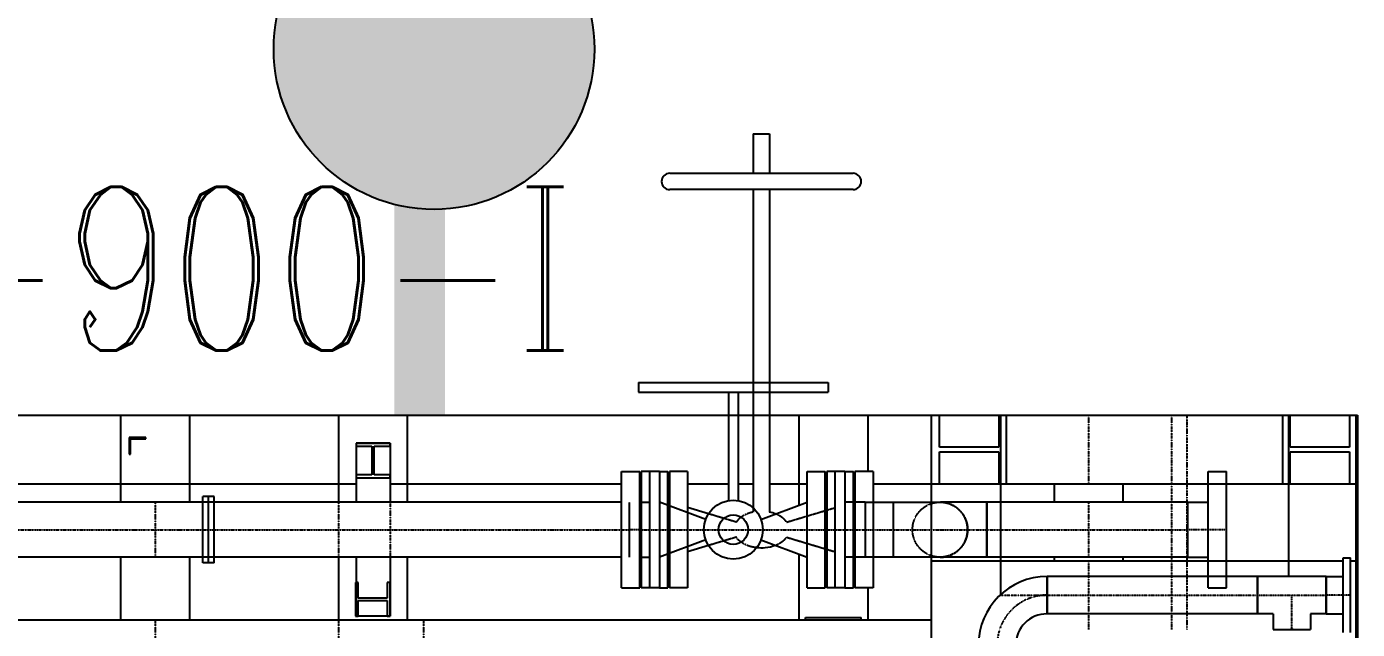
# Model space of a CAD drawing. Header units: millimetres. Extents: x -10011772 to -8149599, y 2847708 to 3434448.
# Drawn here: x -9520981 to -9512854, y 3164951 to 3168634 of the extents above; entities that cross this region are included whole.
import ezdxf

# ---------------------------------------------------------------- set-up
doc = ezdxf.new("R2010")
doc.units = ezdxf.units.MM
for name, pattern in [('DASHDOT2', [0.5, 0.25, -0.125, 0, -0.125]), ('DIVIDE2', [0.625, 0.25, -0.125, 0, -0.125, 0, -0.125]), ('HIDDEN2', [0.1875, 0.125, -0.0625])]:
    doc.linetypes.add(name, pattern=pattern)
doc.layers.add('总平面底图', color=9, linetype='Continuous')
doc.layers.add('电气-接地设计-接地线', color=3, linetype='接地线')
doc.styles.add('EESLTYPE', font='TXT.shx')
doc.styles.get("Standard").update_dxf_attribs({"font": 'romanc.SHX', "width": 0.75, "bigfont": 'hztxt.shx'})
doc.linetypes.add('接地线', pattern='A,500,["/",EESLTYPE,S=200,R=0,X=0,Y=-100],-200,60,-200', length=960)

# ---------------------------------------------------------------- blocks, each defined once
blk = doc.blocks.new('总平面底图 爆炸危险区 LOCATION I')
at = {"layer": '总平面底图', "linetype": 'Continuous'}
for p, q in [((216455.3, 120266), (216505.3, 120266)), ((216455.3, 120266), (216455.3, 120145)), ((216505.3, 120266), (216505.3, 120145)), ((216200.5, 120145), (216760.1, 120145)), ((216760.1, 120095), (216200.5, 120095)), ((216455.3, 120095), (216455.3, 119506.3)), ((216505.3, 120095), (216505.3, 119506.3)), ((216104.9, 119506.3), (216394.4, 119506.3)), ((216104.9, 119506.3), (216104.9, 119476.3)), ((216394.4, 119506.3), (216684, 119506.3)), ((216684, 119506.3), (216684, 119476.3)), ((216104.9, 119476.3), (216394.4, 119476.3)), ((216379.4, 119476.3), (216379.4, 119145)), ((216394.4, 119476.3), (216684, 119476.3)), ((216409.4, 119476.3), (216409.4, 119145)), ((216455.3, 119476.3), (216455.3, 119122.6)), ((216505.3, 119476.3), (216505.3, 119110)), ((212781.4, 119406.3), (216379.4, 119406.3)), ((214524.8, 119406.3), (214735.1, 119406.3)), ((214524.8, 119140.4), (214524.8, 119406.3)), ((214735.1, 119140.4), (214735.1, 119406.3)), ((215189.6, 119140.4), (215189.6, 119406.3)), ((215189.6, 119406.3), (215399.9, 119406.3)), ((215399.9, 119140.4), (215399.9, 119406.3)), ((216409.4, 119406.3), (216455.3, 119406.3)), ((216505.3, 119406.3), (217000, 119406.3)), ((216594.8, 119406.3), (216594.8, 119131.1)), ((216594.8, 119406.3), (216805.1, 119406.3)), ((216805.1, 119406.3), (216805.1, 119234.1)), ((217000, 116406.3), (217000, 119406.3)), ((217000, 119406.3), (218300, 119406.3)), ((217023.7, 119308.4), (217023.7, 119406.3)), ((217204.8, 119406.3), (217204.8, 119308.4)), ((217210.3, 119406.3), (217210.3, 118857.9)), ((217228.6, 119196), (217228.6, 119406.3)), ((218071.4, 119406.3), (218071.4, 119196)), ((218089.6, 119406.3), (218089.6, 118913.5)), ((218095.1, 119308.4), (218095.1, 119406.3)), ((218276.2, 119406.3), (218276.2, 119308.4)), ((218300, 119406.3), (218300, 116406.3)), ((214600.4, 119338.2), (214549.6, 119338.2)), ((214549.6, 119338.2), (214549.6, 119287.4)), ((214554.3, 119287.4), (214554.3, 119333.4)), ((214554.3, 119333.4), (214600.4, 119333.4)), ((214600.4, 119333.4), (214600.4, 119338.2)), ((215243.2, 119320.7), (215243.2, 119140.4)), ((215243.2, 119320.7), (215346.3, 119320.7)), ((215243.2, 119320.7), (215243.2, 119311.9)), ((215346.3, 119320.7), (215243.2, 119320.7)), ((215243.2, 119311.9), (215291.2, 119311.9)), ((215291.2, 119311.9), (215291.2, 119223.8)), ((215298.3, 119311.9), (215346.3, 119311.9)), ((215298.3, 119223.8), (215298.3, 119311.9)), ((215346.3, 119320.7), (215346.3, 119140.4)), ((215346.3, 119311.9), (215346.3, 119320.7)), ((217204.8, 119308.4), (217023.7, 119308.4)), ((218276.2, 119308.4), (218095.1, 119308.4)), ((214549.6, 119287.4), (214554.3, 119287.4)), ((217023.7, 119196), (217023.7, 119293.9)), ((217023.7, 119293.9), (217204.8, 119293.9)), ((217204.8, 119293.9), (217204.8, 119196)), ((218095.1, 119196), (218095.1, 119293.9)), ((218095.1, 119293.9), (218276.2, 119293.9)), ((218276.2, 119293.9), (218276.2, 119196)), ((215291.2, 119223.8), (215243.2, 119223.8)), ((215243.2, 119223.8), (215243.2, 119215)), ((215346.3, 119223.8), (215298.3, 119223.8)), ((215346.3, 119215), (215346.3, 119223.8)), ((216053.5, 119056.3), (216053.5, 119234.1)), ((216053.5, 119234.1), (216109, 119234.1)), ((216109, 119056.3), (216109, 119234.1)), ((216113.5, 119234.1), (216113.5, 119056.3)), ((216169.1, 119234.1), (216113.5, 119234.1)), ((216169.1, 119234.1), (216169.1, 119056.3)), ((216169.1, 119234.1), (216194.9, 119234.1)), ((216194.9, 119130.8), (216194.9, 119234.1)), ((216199.4, 119234.1), (216199.4, 119129.1)), ((216254.9, 119234.1), (216199.4, 119234.1)), ((216254.9, 119234.1), (216254.9, 119108.4)), ((216619.8, 119056.3), (216619.8, 119234.1)), ((216619.8, 119234.1), (216675.3, 119234.1)), ((216675.3, 119056.3), (216675.3, 119234.1)), ((216679.8, 119234.1), (216679.8, 119056.3)), ((216735.4, 119234.1), (216679.8, 119234.1)), ((216735.4, 119234.1), (216761.2, 119234.1)), ((216735.4, 119234.1), (216735.4, 119056.3)), ((216761.2, 119140.4), (216761.2, 119234.1)), ((216765.6, 119234.1), (216765.6, 119140.4)), ((216821.2, 119234.1), (216765.6, 119234.1)), ((216821.2, 119234.1), (216821.2, 119140.4)), ((213824.5, 119196), (215243.2, 119196)), ((215243.2, 119215), (215346.3, 119215)), ((215346.3, 119196), (216053.5, 119196)), ((216109, 119196), (216113.5, 119196)), ((216194.9, 119196), (216199.4, 119196)), ((216254.9, 119196), (216379.4, 119196)), ((216409.4, 119196), (216455.3, 119196)), ((216505.3, 119196), (216619.8, 119196)), ((216675.3, 119196), (216679.8, 119196)), ((216761.2, 119196), (216765.6, 119196)), ((216821.2, 119196), (217000, 119196)), ((217000, 119196), (217023.7, 119196)), ((217000, 119196), (218300, 119196)), ((217204.8, 119196), (217228.6, 119196)), ((217374.8, 119140.4), (217374.8, 119196)), ((217585.1, 119140.4), (217585.1, 119196)), ((217844.4, 119056.3), (217844.4, 119196)), ((217900, 119056.3), (217900, 119196)), ((218071.4, 119196), (218095.1, 119196)), ((218276.2, 119196), (218300, 119196)), ((214775.2, 119140.4), (213824.5, 119140.4)), ((214775.2, 118955.3), (214775.2, 119157.3)), ((214792, 119157.3), (214775.2, 119157.3)), ((214792, 118955.3), (214792, 119157.3)), ((214808.9, 119157.3), (214792, 119157.3)), ((214808.9, 118955.3), (214808.9, 119157.3)), ((216053.5, 119140.4), (214808.9, 119140.4)), ((216109, 119140.4), (216113.5, 119140.4)), ((216169.1, 119140.4), (216169.1, 118972.2)), ((216310.1, 119087.8), (216169.1, 119140.4)), ((216478.7, 119087.8), (216619.8, 119140.4)), ((216619.8, 119056.3), (216619.8, 119140.4)), ((216797.1, 119140.4), (216735.4, 119140.4)), ((216797.1, 119140.4), (216797.1, 118972.2)), ((216797.1, 119140.4), (217000, 119140.4)), ((216797.1, 119140.4), (216797.1, 119056.3)), ((217782.6, 119140.4), (217210.3, 119140.4)), ((217782.6, 119056.3), (217782.6, 119140.4)), ((217782.6, 119140.4), (217844.4, 119140.4)), ((217782.6, 119056.3), (217782.6, 119140.4)), ((216318.6, 119104.7), (216254.9, 119123.8)), ((216619.8, 119098.1), (216619.8, 119098.1)), ((216675.3, 119114.7), (216679.8, 119116.1)), ((216053.5, 118878.5), (216053.5, 119056.3)), ((216109, 118878.5), (216109, 119056.3)), ((216113.5, 119056.3), (216113.5, 118878.5)), ((216169.1, 119056.3), (216169.1, 118878.5)), ((216619.8, 118972.2), (216619.8, 119056.3)), ((216619.8, 118878.5), (216619.8, 119056.3)), ((216675.3, 118878.5), (216675.3, 119056.3)), ((216679.8, 119056.3), (216679.8, 118878.5)), ((216735.4, 119056.3), (216735.4, 118878.5)), ((216797.1, 119056.3), (216797.1, 118972.2)), ((217782.6, 118972.2), (217782.6, 119056.3)), ((217782.6, 118972.2), (217782.6, 119056.3)), ((217844.4, 118961.5), (217844.4, 119056.3)), ((217900, 118961.5), (217900, 119056.3)), ((216310.1, 119024.8), (216169.1, 118972.2)), ((216478.7, 119024.8), (216619.8, 118972.2)), ((216619.8, 119014.5), (216619.8, 119014.5)), ((216194.9, 118878.5), (216194.9, 118981.8)), ((216199.4, 118983.5), (216199.4, 118878.5)), ((216318.6, 119007.9), (216254.9, 118988.8)), ((216254.9, 119004.2), (216254.9, 118878.5)), ((216594.8, 118981.5), (216594.8, 118781.3)), ((216675.3, 118997.9), (216679.8, 118996.5)), ((214775.2, 118972.2), (213824.5, 118972.2)), ((214524.8, 118781.3), (214524.8, 118972.2)), ((214735.1, 118781.3), (214735.1, 118972.2)), ((214792, 118955.3), (214775.2, 118955.3)), ((214808.9, 118955.3), (214792, 118955.3)), ((216053.5, 118972.2), (214808.9, 118972.2)), ((215189.6, 118781.3), (215189.6, 118972.2)), ((215243.2, 118972.2), (215243.2, 118791.9)), ((215346.3, 118972.2), (215346.3, 118791.9)), ((215399.9, 118781.3), (215399.9, 118972.2)), ((216109, 118972.2), (216113.5, 118972.2)), ((216797.1, 118972.2), (216735.4, 118972.2)), ((216761.2, 118878.5), (216761.2, 118972.2)), ((216765.6, 118972.2), (216765.6, 118878.5)), ((217000, 118972.2), (216797.1, 118972.2)), ((216821.2, 118972.2), (216821.2, 118878.5)), ((217000, 118961.5), (218257, 118961.5)), ((217782.6, 118972.2), (217210.3, 118972.2)), ((217374.8, 118961.5), (217374.8, 118972.2)), ((217585.1, 118961.5), (217585.1, 118972.2)), ((217782.6, 118972.2), (217844.4, 118972.2)), ((218257, 118856.3), (218257, 118970.6)), ((218257, 118970.6), (218279.3, 118970.6)), ((218279.3, 118856.3), (218279.3, 118970.6)), ((218279.3, 118961.5), (218300, 118961.5)), ((215249.4, 118895), (215240.6, 118895)), ((215240.6, 118895), (215240.6, 118791.9)), ((215249.4, 118847), (215249.4, 118895)), ((215337.5, 118895), (215337.5, 118847)), ((215346.3, 118895), (215337.5, 118895)), ((215346.3, 118791.9), (215346.3, 118895)), ((217352.4, 118913.5), (217352.4, 118799.2)), ((217352.4, 118856.3), (217352.4, 118913.5)), ((217995.3, 118913.5), (217352.4, 118913.5)), ((217995.3, 118913.5), (217995.3, 118799.2)), ((218204.6, 118913.5), (217995.3, 118913.5)), ((217995.3, 118856.3), (217995.3, 118913.5)), ((218204.6, 118913.5), (218204.6, 118799.2)), ((218204.6, 118856.3), (218204.6, 118913.5)), ((218204.6, 118913.5), (218257, 118913.5)), ((216053.5, 118878.5), (216109, 118878.5)), ((216169.1, 118878.5), (216113.5, 118878.5)), ((216169.1, 118878.5), (216194.9, 118878.5)), ((216254.9, 118878.5), (216199.4, 118878.5)), ((216619.8, 118878.5), (216675.3, 118878.5)), ((216735.4, 118878.5), (216679.8, 118878.5)), ((216735.4, 118878.5), (216761.2, 118878.5)), ((216821.2, 118878.5), (216765.6, 118878.5)), ((216805.1, 118878.5), (216805.1, 118781.3)), ((217352.4, 118799.2), (217352.4, 118856.3)), ((217995.3, 118799.2), (217995.3, 118856.3)), ((218204.6, 118799.2), (218204.6, 118856.3)), ((218257, 118742), (218257, 118856.3)), ((218279.3, 118742), (218279.3, 118856.3)), ((215337.5, 118847), (215249.4, 118847)), ((215249.4, 118791.9), (215249.4, 118839.9)), ((215249.4, 118839.9), (215337.5, 118839.9)), ((215337.5, 118839.9), (215337.5, 118791.9)), ((213000, 118781.3), (217000, 118781.3)), ((215240.6, 118791.9), (215249.4, 118791.9)), ((215346.3, 118791.9), (215243.2, 118791.9)), ((215337.5, 118791.9), (215346.3, 118791.9)), ((216614.9, 118788.2), (216784.9, 118788.2)), ((216614.9, 118781.3), (216614.9, 118788.2)), ((216784.9, 118781.3), (216784.9, 118788.2)), ((217995.3, 118799.2), (217352.4, 118799.2)), ((218042.8, 118799.2), (217995.3, 118799.2)), ((218042.8, 118799.2), (218042.8, 118751.7)), ((218204.6, 118799.2), (218157.1, 118799.2)), ((218157.1, 118799.2), (218157.1, 118751.7)), ((218204.6, 118799.2), (218257, 118799.2)), ((218042.8, 118751.7), (218100, 118751.7)), ((218089.6, 118751.7), (218089.6, 118751.6)), ((218100, 118751.7), (218157.1, 118751.7))]:
    blk.add_line(p, q, dxfattribs=at)
at = {"layer": '总平面底图', "linetype": 'HIDDEN2'}
for p, q in [((216455.3, 119506.3), (216455.3, 119476.3)), ((216505.3, 119506.3), (216505.3, 119476.3)), ((216139.3, 118878.5), (216139.3, 119234.1)), ((216705.6, 118878.5), (216705.6, 119234.1)), ((217844.4, 119196), (217844.4, 119234.1)), ((217844.4, 119234.1), (217900, 119234.1)), ((217900, 119196), (217900, 119234.1)), ((214808.9, 119140.4), (214775.2, 119140.4)), ((216077.6, 118972.2), (216077.6, 119140.4)), ((216077.6, 118972.2), (216077.6, 119140.4)), ((216113.5, 119140.4), (216139.3, 119140.4)), ((216761.2, 118972.2), (216761.2, 119140.4)), ((216765.6, 119140.4), (216765.6, 118972.2)), ((216821.2, 119140.4), (216821.2, 118972.2)), ((216883, 119140.4), (216883, 118972.2)), ((216883, 119140.4), (216883, 119056.3)), ((217000, 119140.4), (217025.7, 119140.4)), ((217168.5, 119140.4), (217025.7, 119140.4)), ((217168.5, 119056.3), (217168.5, 119140.4)), ((217210.3, 119140.4), (217168.5, 119140.4)), ((217168.5, 119140.4), (217168.5, 119056.3)), ((216194.9, 118981.8), (216194.9, 119130.8)), ((216199.4, 119129.1), (216199.4, 118983.5)), ((216254.9, 119108.4), (216254.9, 119004.2)), ((216403.4, 119079.3), (216318.6, 119104.7)), ((216455.3, 119122.6), (216455.3, 119110)), ((216557.2, 119079.3), (216619.8, 119098.1)), ((216619.8, 119098.1), (216675.3, 119114.7)), ((216679.8, 119116.1), (216705.6, 119123.8)), ((216883, 119056.3), (216883, 118972.2)), ((217168.5, 118972.2), (217168.5, 119056.3)), ((217168.5, 119056.3), (217168.5, 118972.2)), ((216403.4, 119033.3), (216318.6, 119007.9)), ((216557.2, 119033.3), (216619.8, 119014.5)), ((216619.8, 119014.5), (216675.3, 118997.9)), ((216679.8, 118996.5), (216705.6, 118988.8)), ((214808.9, 118972.2), (214775.2, 118972.2)), ((216113.5, 118972.2), (216139.3, 118972.2)), ((217025.7, 118972.2), (217000, 118972.2)), ((217168.5, 118972.2), (217025.7, 118972.2)), ((217210.3, 118972.2), (217168.5, 118972.2)), ((217844.4, 118878.5), (217844.4, 118961.5)), ((217900, 118878.5), (217900, 118961.5)), ((217844.4, 118878.5), (217900, 118878.5))]:
    blk.add_line(p, q, dxfattribs=at)
at = {"layer": '总平面底图'}
for p, q in [((208294.9, 119406.3), (218294.9, 119406.3)), ((218294.9, 119406.3), (218294.9, 116406.3))]:
    blk.add_line(p, q, dxfattribs=at)
at = {"layer": '总平面底图', "linetype": 'DASHDOT2'}
for p, q in [((217480, 119196), (217480, 119406.3)), ((217733.9, 119196), (217733.9, 119406.3)), ((217779.3, 119406.3), (217779.3, 119196)), ((217733.9, 118961.5), (217733.9, 119196)), ((217779.3, 119196), (217779.3, 118961.5)), ((214630, 118972.2), (214630, 119140.4)), ((215189.6, 118972.2), (215189.6, 119140.4)), ((215346.3, 119140.4), (215346.3, 118972.2)), ((217480, 118972.2), (217480, 119140.4)), ((217480, 118751.1), (217480, 118961.5)), ((217733.9, 118751.1), (217733.9, 118961.5)), ((217779.3, 118961.5), (217779.3, 118751.1)), ((217208.5, 118856.3), (217352.3, 118856.3)), ((214630, 117431.3), (214630, 118781.3)), ((215189.6, 117431.3), (215189.6, 118781.3)), ((215450, 117431.3), (215450, 118781.3))]:
    blk.add_line(p, q, dxfattribs=at)
at = {"layer": '总平面底图', "linetype": 'DIVIDE2'}
for p, q in [((213213.3, 119056.3), (216077.6, 119056.3)), ((216109, 119056.3), (216077.6, 119056.3)), ((216113.5, 119056.3), (216109, 119056.3)), ((216113.5, 119056.3), (216675.3, 119056.3)), ((216675.3, 119056.3), (216679.8, 119056.3)), ((216679.8, 119056.3), (216797.1, 119056.3)), ((216797.2, 119056.3), (216797.1, 119056.3)), ((216797.1, 119056.3), (217000, 119056.3)), ((216797.2, 119056.3), (216797.2, 119056.3)), ((217000, 119056.3), (217025.7, 119056.3)), ((217025.7, 119056.3), (217168.5, 119056.3)), ((217168.5, 119056.3), (217210.3, 119056.3)), ((217168.5, 119056.3), (217168.5, 119056.3)), ((217168.5, 119056.3), (217168.5, 119056.3)), ((217210.3, 119056.3), (217782.6, 119056.3)), ((217900, 119056.3), (217782.6, 119056.3)), ((217352.3, 118856.3), (217352.3, 118856.3)), ((217352.4, 118856.3), (217352.3, 118856.3)), ((217352.4, 118856.3), (217995.3, 118856.3)), ((217995.3, 118856.3), (217995.3, 118856.3)), ((217995.3, 118856.3), (218204.6, 118856.3)), ((218100, 118751.7), (218100, 118856.3)), ((218204.6, 118856.3), (218204.6, 118856.3)), ((218204.6, 118856.3), (218204.6, 118856.3)), ((218279.3, 118856.3), (218204.6, 118856.3)), ((218100, 118751.7), (218100, 118751.7))]:
    blk.add_line(p, q, dxfattribs=at)
at = {"layer": '总平面底图', "linetype": 'Continuous'}
for radius in [90, 45]:
    blk.add_circle((216394.4, 119056.3), radius, dxfattribs=at)
at = {"layer": '总平面底图', "linetype": 'HIDDEN2'}
blk.add_circle((217025.7, 119056.3), 84.1, dxfattribs=at)
at = {"layer": '总平面底图', "linetype": 'Continuous'}
for centre, radius, start, end in [((216200.5, 120120), 25, 90, 270), ((216760.1, 120120), 25, 270, 90), ((217352.4, 118703.9), 209.5, 90, 180), ((217352.4, 118703.9), 95.2, 90, 180), ((218100, 118647), 104.8, 92.708, 92.9303), ((218100, 118647), 104.8, 87.0697, 87.292)]:
    blk.add_arc(centre, radius, start, end, dxfattribs=at)
at = {"layer": '总平面底图', "linetype": 'HIDDEN2'}
for centre, radius, start, end in [((217025.7, 119056.3), 84.1, 270, 90), ((218100, 118647), 104.8, 87.292, 92.708)]:
    blk.add_arc(centre, radius, start, end, dxfattribs=at)
at = {"layer": '总平面底图', "linetype": 'DIVIDE2'}
blk.add_arc((217352.4, 118703.9), 152.4, 90, 180, dxfattribs=at)
at = {"layer": '总平面底图', "linetype": 'HIDDEN2'}
for points in [[(216420.6, 119096), (216413.7, 119091.4), (216408.1, 119086), (216403.9, 119080.1)], [(216452.5, 119109.3), (216440.5, 119106.6), (216429.5, 119101.9), (216420.6, 119096)], [(216455.3, 119110), (216454.3, 119109.8), (216453.4, 119109.6), (216452.5, 119109.3)], [(216524.1, 119104.3), (216523.9, 119104.4), (216523.7, 119104.4), (216523.6, 119104.5)], [(216544.7, 119092.5), (216538.9, 119097.1), (216531.9, 119101.1), (216524.1, 119104.3)], [(216403.9, 119080.1), (216403.8, 119079.8), (216403.6, 119079.6), (216403.4, 119079.3)], [(216557.2, 119079.3), (216554, 119084.1), (216549.8, 119088.5), (216544.7, 119092.5)], [(216403.9, 119032.5), (216403.8, 119032.8), (216403.6, 119033), (216403.4, 119033.3)], [(216420.6, 119016.6), (216413.7, 119021.2), (216408.1, 119026.6), (216403.9, 119032.5)], [(216452.5, 119003.3), (216440.5, 119006), (216429.5, 119010.7), (216420.6, 119016.6)], [(216544.7, 119020.1), (216538.9, 119015.5), (216531.9, 119011.5), (216524.1, 119008.3)], [(216557.2, 119033.3), (216554, 119028.5), (216549.8, 119024.1), (216544.7, 119020.1)], [(216465.4, 119001), (216461, 119001.5), (216456.7, 119002.3), (216452.5, 119003.3)], [(216524.1, 119008.3), (216523.9, 119008.2), (216523.7, 119008.2), (216523.6, 119008.1)]]:
    blk.add_open_spline(points, degree=3, dxfattribs=at)
at = {"layer": '总平面底图', "linetype": 'Continuous'}
for points in [[(216523.6, 119104.5), (216517.8, 119106.8), (216511.7, 119108.6), (216505.3, 119110)], [(216491.9, 119000.7), (216483.1, 118999.8), (216474.2, 119000), (216465.4, 119001)], [(216523.6, 119008.1), (216513.9, 119004.2), (216503.1, 119001.7), (216491.9, 119000.7)]]:
    blk.add_open_spline(points, degree=3, dxfattribs=at)
at = {"layer": '总平面底图', "width": 0.75}
blk.add_text('V-900-I', height=500, rotation=0, dxfattribs=at).set_placement((213610.4, 119603.5))
blk = doc.blocks.new('PTJD2')
at = {"linetype": 'Continuous'}
blk.add_hatch(color=0, dxfattribs=at).paths.add_polyline_path([(150, 0, 1), (-150, 0, 1)])
at = {"color": 0, "linetype": 'Continuous'}
blk.add_circle((0, 0), 150, dxfattribs=at)

msp = doc.modelspace()

# ---------------------------------------------------------------- linework, layer by layer
at = {"layer": '电气-接地设计-接地线', "color": 1, "linetype": '接地线', "ltscale": 0.005, "const_width": 310.8}
msp.add_lwpolyline([(-9518581, 3170366), (-9518581, 3166260.5)], dxfattribs=at)

# ---------------------------------------------------------------- block references
at = {"layer": '总平面底图', "xscale": 2, "yscale": 2, "zscale": 2}
msp.add_blockref('总平面底图 爆炸危险区 LOCATION I', (-9949454.3, 2927447.9), dxfattribs=at)
at = {"layer": '电气-接地设计-接地线', "color": 1, "xscale": 6.526230669615967, "yscale": 6.526230669615967, "zscale": 2.175410223205322, "rotation": 180}
msp.add_blockref('PTJD2', (-9518492.9, 3168496), dxfattribs=at)

doc.saveas('drawing.dxf')
